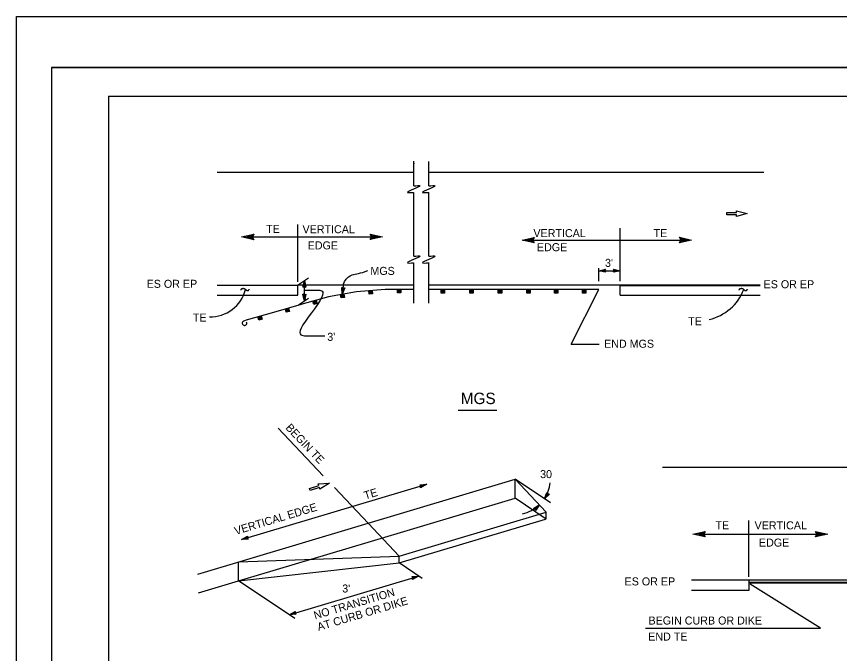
# Model space of a CAD drawing. Extents: x -894 to 866, y -476 to 714.
# Drawn here: x -894 to -174, y 156 to 714 of the extents above; entities that cross this region are included whole.
import ezdxf

# ---------------------------------------------------------------- set-up
doc = ezdxf.new("R2010")
doc.units = 0
for name, color, linetype in [('10 Sheet Format', 7, 'Continuous'), ('21 Curb Gutter', 7, 'Continuous'), ('22 Misc Cnst Det', 7, 'Continuous'), ('56 Stage 3 Anno', 7, 'Continuous'), ('57 Undefined', 7, 'Continuous'), ('60 Nongeo Data', 7, 'Continuous')]:
    doc.layers.add(name, color=color, linetype=linetype)

# ---------------------------------------------------------------- blocks, each defined once
blk = doc.blocks.new('A2_8')
at = {"layer": '21 Curb Gutter'}
for p, q in [((0, 2), (25, 2)), ((0, 0), (25, 0)), ((0, -0.667), (25, -0.667))]:
    blk.add_line(p, q, dxfattribs=at)

msp = doc.modelspace()

# ---------------------------------------------------------------- linework, layer by layer
at = {"layer": '10 Sheet Format'}
for p, q in [((-863.45, 668.96), (836.55, 668.96)), ((-863.45, 668.96), (-863.45, -431.04)), ((-813.45, 643.96), (811.55, 643.96)), ((-813.45, 643.96), (-813.45, -406.04))]:
    msp.add_line(p, q, dxfattribs=at)
for points in [[(-894.04, 713.55), (865.96, 713.55), (865.96, -476.45), (-894.04, -476.45)], [(-863.45, -431.04), (836.55, -431.04), (836.55, 668.96), (-863.45, 668.96)]]:
    msp.add_lwpolyline(points, close=True, dxfattribs=at)
at = {"layer": '22 Misc Cnst Det'}
for p, q in [((-621.18, 468.42), (-645.23, 461.57)), ((-596.59, 472.83), (-621.2, 468.44)), ((-610.05, 467.43), (-610.57, 470.33)), ((-607.57, 470.37), (-610.48, 469.85)), ((-607.49, 469.88), (-610.39, 469.37)), ((-607.4, 469.4), (-610.31, 468.88)), ((-607.31, 468.91), (-610.22, 468.4)), ((-607.23, 468.43), (-610.14, 467.91)), ((-607.14, 467.95), (-610.05, 467.43)), ((-607.66, 470.85), (-607.14, 467.95)), ((-571.67, 474.71), (-596.6, 472.81)), ((-585.61, 470.69), (-585.83, 473.63)), ((-582.85, 473.36), (-585.79, 473.14)), ((-582.81, 472.87), (-585.76, 472.65)), ((-582.77, 472.38), (-585.72, 472.16)), ((-582.74, 471.89), (-585.68, 471.67)), ((-582.7, 471.4), (-585.64, 471.18)), ((-582.66, 470.91), (-585.61, 470.69)), ((-582.89, 473.86), (-582.66, 470.91)), ((-546.67, 474.7), (-571.67, 474.7)), ((-560.88, 471.75), (-560.88, 474.7)), ((-557.92, 474.21), (-560.88, 474.21)), ((-557.92, 473.72), (-560.88, 473.72)), ((-557.92, 473.22), (-560.88, 473.22)), ((-557.92, 472.73), (-560.88, 472.73)), ((-557.92, 472.24), (-560.88, 472.24)), ((-557.92, 471.75), (-560.88, 471.75)), ((-557.92, 474.7), (-557.92, 471.75)), ((-508.47, 474.69), (-533.47, 474.69)), ((-522.68, 471.74), (-522.68, 474.69)), ((-519.72, 474.2), (-522.68, 474.2)), ((-519.72, 473.71), (-522.68, 473.71)), ((-519.72, 473.22), (-522.68, 473.22)), ((-519.72, 472.73), (-522.68, 472.73)), ((-519.72, 472.23), (-522.68, 472.23)), ((-519.72, 471.74), (-522.68, 471.74)), ((-519.72, 474.69), (-519.72, 471.74)), ((-483.36, 474.69), (-508.36, 474.69)), ((-497.56, 471.74), (-497.56, 474.69)), ((-494.61, 474.2), (-497.56, 474.2)), ((-494.61, 473.71), (-497.56, 473.71)), ((-494.61, 473.22), (-497.56, 473.22)), ((-494.61, 472.73), (-497.56, 472.73)), ((-494.61, 472.23), (-497.56, 472.23)), ((-494.61, 471.74), (-497.56, 471.74)), ((-494.61, 474.69), (-494.61, 471.74)), ((-458.41, 474.69), (-483.41, 474.69)), ((-472.61, 471.74), (-472.61, 474.69)), ((-469.66, 474.2), (-472.61, 474.2)), ((-469.66, 473.71), (-472.61, 473.71)), ((-469.66, 473.22), (-472.61, 473.22)), ((-469.66, 472.73), (-472.61, 472.73)), ((-469.66, 472.23), (-472.61, 472.23)), ((-469.66, 471.74), (-472.61, 471.74)), ((-469.66, 474.69), (-469.66, 471.74)), ((-433.52, 474.69), (-458.52, 474.69)), ((-447.72, 471.74), (-447.72, 474.69)), ((-444.77, 474.2), (-447.72, 474.2)), ((-444.77, 473.71), (-447.72, 473.71)), ((-444.77, 473.22), (-447.72, 473.22)), ((-444.77, 472.73), (-447.72, 472.73)), ((-444.77, 472.23), (-447.72, 472.23)), ((-444.77, 471.74), (-447.72, 471.74)), ((-444.77, 474.69), (-444.77, 471.74)), ((-409.41, 474.69), (-434.41, 474.69)), ((-423.62, 471.74), (-423.62, 474.69)), ((-420.66, 474.2), (-423.62, 474.2)), ((-420.66, 473.71), (-423.62, 473.71)), ((-420.66, 473.22), (-423.62, 473.22)), ((-420.66, 472.73), (-423.62, 472.73)), ((-420.66, 472.23), (-423.62, 472.23)), ((-420.66, 471.74), (-423.62, 471.74)), ((-420.66, 474.69), (-420.66, 471.74)), ((-384.77, 474.69), (-409.77, 474.69)), ((-398.97, 471.74), (-398.97, 474.69)), ((-396.02, 474.2), (-398.97, 474.2)), ((-396.02, 473.71), (-398.97, 473.71)), ((-396.02, 473.22), (-398.97, 473.22)), ((-396.02, 472.73), (-398.97, 472.73)), ((-396.02, 472.23), (-398.97, 472.23)), ((-396.02, 471.74), (-398.97, 471.74)), ((-396.02, 474.69), (-396.02, 471.74)), ((-645.19, 461.57), (-669.23, 454.72)), ((-634.03, 461.69), (-634.84, 464.53)), ((-631.87, 464.87), (-634.71, 464.06)), ((-631.73, 464.39), (-634.57, 463.58)), ((-631.6, 463.92), (-634.44, 463.11)), ((-631.46, 463.45), (-634.3, 462.64)), ((-631.33, 462.97), (-634.17, 462.16)), ((-631.19, 462.5), (-634.03, 461.69)), ((-632, 465.34), (-631.19, 462.5)), ((-669.22, 454.75), (-693.26, 447.9)), ((-658.04, 454.84), (-658.85, 457.68)), ((-655.87, 458.01), (-658.71, 457.21)), ((-655.74, 457.54), (-658.58, 456.73)), ((-655.6, 457.07), (-658.44, 456.26)), ((-655.47, 456.59), (-658.31, 455.79)), ((-655.33, 456.12), (-658.17, 455.31)), ((-655.2, 455.65), (-658.04, 454.84)), ((-656.01, 458.49), (-655.2, 455.65)), ((-682.07, 448.01), (-682.88, 450.85)), ((-679.91, 451.19), (-682.75, 450.38)), ((-679.77, 450.72), (-682.61, 449.91)), ((-679.64, 450.24), (-682.48, 449.43)), ((-679.5, 449.77), (-682.34, 448.96)), ((-679.37, 449.3), (-682.21, 448.49)), ((-679.23, 448.82), (-682.07, 448.01)), ((-680.04, 451.66), (-679.23, 448.82))]:
    msp.add_line(p, q, dxfattribs=at)
at = {"layer": '56 Stage 3 Anno'}
for points in [[(-686.52, 518.35), (-697.14, 520.76), (-686.5, 523.08), (-686.88, 522.45), (-694.68, 520.76), (-686.9, 518.98), (-687.27, 519.61), (-692.25, 520.74), (-687.26, 521.82), (-687.64, 521.2), (-689.8, 520.73), (-687.64, 520.24), (-687.93, 520.73), (-686.5, 523.08), (-687.93, 520.73)], [(-584.57, 523.19), (-573.94, 520.77), (-584.58, 518.46), (-584.2, 519.09), (-576.41, 520.78), (-584.19, 522.56), (-583.82, 521.93), (-578.84, 520.8), (-583.82, 519.71), (-583.44, 520.34), (-581.29, 520.81), (-583.45, 521.3), (-583.16, 520.81), (-584.58, 518.46), (-583.16, 520.81)], [(-441.23, 515.59), (-451.85, 518.01), (-441.21, 520.32), (-441.59, 519.7), (-449.39, 518.01), (-441.61, 516.22), (-441.98, 516.85), (-446.96, 517.99), (-441.97, 519.07), (-442.35, 518.44), (-444.51, 517.97), (-442.35, 517.48), (-442.64, 517.97), (-441.21, 520.32), (-442.64, 517.97)], [(-314.18, 520.44), (-303.55, 518.02), (-314.19, 515.71), (-313.81, 516.33), (-306.02, 518.03), (-313.8, 519.81), (-313.43, 519.18), (-308.45, 518.05), (-313.43, 516.96), (-313.05, 517.59), (-310.9, 518.06), (-313.06, 518.55), (-312.77, 518.06), (-314.19, 515.71), (-312.77, 518.06)], [(-643.48, 476.82), (-642.15, 482.72), (-640.85, 476.81), (-641.2, 477.02), (-642.15, 481.35), (-643.13, 477.03), (-642.78, 477.24), (-642.15, 480), (-641.55, 477.24), (-641.9, 477.45), (-642.16, 478.64), (-642.43, 477.44), (-642.16, 477.6), (-640.85, 476.81), (-642.16, 477.6)], [(-606.9, 476.2), (-609.15, 470.59), (-609.49, 476.63), (-609.18, 476.36), (-608.93, 471.94), (-607.28, 476.05), (-607.66, 475.9), (-608.71, 473.27), (-608.87, 476.1), (-608.56, 475.84), (-608.49, 474.61), (-608.03, 475.75), (-608.33, 475.64), (-609.49, 476.63), (-608.33, 475.64)], [(-640.93, 470.65), (-642.15, 464.72), (-643.56, 470.6), (-643.21, 470.4), (-642.17, 466.09), (-641.28, 470.43), (-641.62, 470.22), (-642.19, 467.44), (-642.85, 470.2), (-642.5, 469.99), (-642.22, 468.8), (-641.97, 470), (-642.24, 469.84), (-643.56, 470.6), (-642.24, 469.84)], [(-291.85, 258.47), (-302.47, 260.89), (-291.83, 263.2), (-292.21, 262.57), (-300.01, 260.88), (-292.22, 259.1), (-292.6, 259.73), (-297.58, 260.86), (-292.59, 261.95), (-292.97, 261.32), (-295.13, 260.85), (-292.97, 260.36), (-293.26, 260.85), (-291.83, 263.2), (-293.26, 260.85)], [(-195.16, 263.32), (-184.54, 260.9), (-195.18, 258.58), (-194.8, 259.21), (-187.01, 260.9), (-194.79, 262.68), (-194.42, 262.06), (-189.44, 260.92), (-194.42, 259.84), (-194.04, 260.46), (-191.88, 260.93), (-194.04, 261.43), (-193.75, 260.94), (-195.18, 258.58), (-193.75, 260.94)]]:
    msp.add_lwpolyline(points, close=True, dxfattribs=at)
for points in [[(-697.61, 474.21), (-697.49, 475.57), (-695.57, 475.94), (-694.21, 475.38), (-692.85, 474.02), (-691.74, 473.84), (-691.12, 474.08), (-690.75, 474.46), (-690.44, 475.14)], [(-261.9, 474.21), (-261.78, 475.57), (-259.86, 475.94), (-258.5, 475.38), (-257.15, 474.02), (-256.03, 473.84), (-255.41, 474.08), (-255.04, 474.46), (-254.73, 475.14)]]:
    msp.add_open_spline(points, degree=2, dxfattribs=at)
at = {"layer": '57 Undefined'}
msp.add_line((-507.78, 369.28), (-473.85, 369.28), dxfattribs=at)
at = {"layer": '60 Nongeo Data'}
for p, q in [((-546.61, 565.4), (-546.61, 586.98)), ((-546.61, 585.15), (-546.61, 584.82)), ((-533.36, 565.43), (-533.36, 586.82)), ((-718.54, 577.32), (-546.61, 577.32)), ((-533.36, 577.32), (-240.47, 577.32)), ((-546.61, 503.92), (-546.61, 559.71)), ((-533.36, 503.89), (-533.36, 559.75)), ((-272.88, 541.17), (-272.88, 542.17)), ((-272.88, 542.17), (-264.44, 542.17)), ((-272.88, 540.17), (-272.88, 541.17)), ((-264.44, 540.17), (-272.88, 540.17)), ((-264.44, 542.17), (-264.44, 543.62)), ((-264.44, 543.62), (-254.88, 541.17)), ((-254.88, 541.17), (-264.44, 538.71)), ((-264.44, 538.71), (-264.44, 540.17)), ((-648.09, 481.36), (-648.09, 531.72)), ((-365.94, 482.04), (-365.94, 528.52)), ((-690.11, 520.73), (-577.93, 520.73)), ((-648.09, 484.47), (-648.09, 519.1)), ((-450.89, 517.98), (-306.12, 517.98)), ((-546.61, 462.85), (-546.61, 498.24)), ((-533.36, 462.85), (-533.36, 498.27)), ((-384.77, 482.04), (-384.77, 493.6)), ((-384.77, 491.21), (-365.94, 491.21)), ((-647.34, 479.24), (-638.66, 485.03)), ((-642.15, 464.73), (-642.15, 482.7)), ((-718.6, 478.6), (-648.05, 478.6)), ((-648.05, 478.76), (-546.61, 478.76)), ((-648.05, 469.8), (-648.05, 478.76)), ((-533.36, 478.76), (-243.7, 478.76)), ((-365.94, 469.8), (-365.94, 478.24)), ((-365.94, 478.24), (-243.7, 478.24)), ((-718.6, 469.8), (-648.05, 469.8)), ((-408.94, 427.12), (-384.77, 474.69)), ((-365.94, 469.8), (-243.7, 469.8)), ((-647.36, 461.26), (-638.64, 467.08)), ((-408.94, 427.12), (-384.47, 427.12)), ((-625.75, 311.82), (-665.16, 353.49)), ((-329.01, 319.53), (-131.81, 319.53)), ((-735.42, 226), (-457.88, 308.81)), ((-697.12, 256.15), (-535.28, 304.44)), ((-637.71, 300.92), (-629.66, 303.43)), ((-630.09, 304.82), (-620.23, 305.32)), ((-629.66, 303.43), (-630.09, 304.82)), ((-620.23, 305.32), (-628.63, 300.13)), ((-457.88, 292.22), (-457.88, 308.81)), ((-430.73, 280.1), (-457.88, 308.81)), ((-427.1, 288.23), (-457.88, 308.81)), ((-637.42, 299.96), (-637.71, 300.92)), ((-637.12, 299.01), (-637.42, 299.96)), ((-629.06, 301.52), (-637.12, 299.01)), ((-628.63, 300.13), (-629.06, 301.52)), ((-586.59, 270.4), (-616.01, 301.52)), ((-586.59, 253.81), (-457.88, 292.22)), ((-430.73, 274.07), (-457.88, 292.22)), ((-559.44, 241.7), (-430.73, 280.1)), ((-559.44, 235.67), (-431.31, 273.89)), ((-430.73, 274.07), (-430.73, 280.1)), ((-559.44, 241.7), (-586.59, 270.4)), ((-253.42, 223.57), (-253.42, 272.81)), ((-295.44, 260.85), (-188.53, 260.85)), ((-699.79, 220.04), (-586.59, 253.81)), ((-699.79, 236.63), (-559.44, 241.7)), ((-559.44, 235.67), (-559.44, 241.7)), ((-699.79, 220.04), (-699.79, 236.63)), ((-699.79, 220.04), (-559.44, 235.67)), ((-539.09, 222.06), (-559.44, 235.67)), ((-655.51, 190.43), (-542.31, 224.21)), ((-734.84, 209.58), (-699.79, 220.04)), ((-650.47, 187.06), (-699.79, 220.04)), ((-303.8, 220.81), (-253.31, 220.81)), ((-253.31, 220.97), (-131.81, 220.97)), ((-253.31, 212.01), (-253.31, 220.97)), ((-190.72, 178.78), (-252.36, 217.17)), ((-303.8, 212.01), (-253.31, 212.01)), ((-343.76, 178.78), (-190.74, 178.78))]:
    msp.add_line(p, q, dxfattribs=at)
for points in [[(-378.86, 489.89), (-384.77, 491.21), (-378.86, 492.52), (-379.07, 492.17), (-383.4, 491.21), (-379.07, 490.24), (-379.28, 490.59), (-382.05, 491.21), (-379.28, 491.82), (-379.49, 491.47), (-380.69, 491.21), (-379.49, 490.94), (-379.65, 491.21), (-378.86, 492.52), (-379.65, 491.21)], [(-371.85, 492.53), (-365.94, 491.21), (-371.85, 489.9), (-371.64, 490.25), (-367.31, 491.21), (-371.64, 492.18), (-371.43, 491.83), (-368.66, 491.21), (-371.43, 490.6), (-371.22, 490.95), (-370.02, 491.21), (-371.22, 491.48), (-371.06, 491.21), (-371.85, 489.9), (-371.06, 491.21)], [(-541.32, 304.01), (-535.28, 304.44), (-540.57, 301.49), (-540.47, 301.89), (-536.59, 304.04), (-541.02, 303.74), (-540.72, 303.46), (-537.89, 303.66), (-540.37, 302.28), (-540.26, 302.68), (-539.19, 303.27), (-540.42, 303.19), (-540.19, 302.97), (-540.57, 301.49), (-540.19, 302.97)], [(-427.92, 295.88), (-432.3, 291.71), (-430.11, 297.34), (-429.93, 296.98), (-431.54, 292.85), (-428.33, 295.9), (-428.74, 295.92), (-430.79, 293.97), (-429.76, 296.61), (-429.59, 296.24), (-430.03, 295.1), (-429.14, 295.95), (-429.46, 295.96), (-430.11, 297.34), (-429.46, 295.96)], [(-441.93, 283.35), (-436.74, 286.45), (-440.13, 281.45), (-440.22, 281.84), (-437.73, 285.51), (-441.54, 283.24), (-441.15, 283.13), (-438.71, 284.59), (-440.3, 282.24), (-440.39, 282.64), (-439.7, 283.65), (-440.76, 283.02), (-440.46, 282.94), (-440.13, 281.45), (-440.46, 282.94)], [(-691.09, 256.58), (-697.12, 256.15), (-691.84, 259.1), (-691.94, 258.7), (-695.81, 256.55), (-691.39, 256.85), (-691.69, 257.13), (-694.52, 256.93), (-692.04, 258.31), (-692.14, 257.91), (-693.21, 257.32), (-691.99, 257.4), (-692.22, 257.62), (-691.84, 259.1), (-692.22, 257.62)], [(-548.34, 223.78), (-542.31, 224.21), (-547.59, 221.26), (-547.49, 221.66), (-543.62, 223.81), (-548.04, 223.51), (-547.74, 223.23), (-544.91, 223.43), (-547.39, 222.05), (-547.29, 222.45), (-546.22, 223.04), (-547.44, 222.96), (-547.21, 222.74), (-547.59, 221.26), (-547.21, 222.74)], [(-649.48, 190.86), (-655.51, 190.43), (-650.23, 193.38), (-650.33, 192.98), (-654.2, 190.83), (-649.78, 191.13), (-650.08, 191.41), (-652.91, 191.21), (-650.43, 192.59), (-650.53, 192.19), (-651.6, 191.6), (-650.38, 191.68), (-650.61, 191.9), (-650.23, 193.38), (-650.61, 191.9)]]:
    msp.add_lwpolyline(points, close=True, dxfattribs=at)
msp.add_lwpolyline([(-692.31, 448.19), (-695.43, 447.23), (-695.88, 446.96), (-696.24, 446.57), (-696.48, 446.1), (-696.6, 445.59), (-696.58, 445.07), (-696.43, 444.56), (-696.15, 444.12), (-695.77, 443.76), (-695.3, 443.51), (-694.79, 443.39), (-694.26, 443.41), (-693.76, 443.56), (-693.31, 443.84), (-692.95, 444.23), (-692.71, 444.69), (-692.59, 445.21), (-692.61, 445.73), (-692.76, 446.24)], dxfattribs=at)
for centre, radius, start, end in [((-724.18, 482.21), 31.23, 267.85398, 346.41048), ((-298.11, 490.68), 43.26, 283.21276, 338.4042), ((-457.88, 308.81), 30.76, 326.23304, 354.26391), ((-457.88, 308.81), 30.76, 281.81594, 313.40144)]:
    msp.add_arc(centre, radius, start, end, dxfattribs=at)
for points in [[(-546.63, 565.41), (-541.34, 565.41), (-552.18, 559.71), (-546.68, 559.71)], [(-533.37, 565.41), (-528.08, 565.41), (-538.92, 559.71), (-533.42, 559.71)], [(-546.62, 503.91), (-541.33, 503.91), (-552.16, 498.2), (-546.67, 498.2)], [(-533.39, 503.91), (-528.1, 503.91), (-538.94, 498.2), (-533.44, 498.2)]]:
    msp.add_spline(points, degree=3, dxfattribs=at)
for points in [[(-609.15, 470.59), (-608.05, 474.9), (-608.46, 480.51), (-605.86, 483.51), (-601.82, 488.16), (-593.1, 488.75), (-586.72, 491.36)], [(-642.15, 474.22), (-639.03, 474.22), (-635.9, 474.22), (-632.77, 474.22), (-619.31, 474.22), (-652.94, 434.4), (-639.48, 434.4), (-634.39, 434.4), (-629.31, 434.4), (-624.23, 434.4)]]:
    msp.add_open_spline(points, degree=3, dxfattribs=at)

# ---------------------------------------------------------------- block references
at = {"layer": '21 Curb Gutter'}
for p in [(-253.39, 218.92), (-228.48, 218.92), (-203.46, 218.92), (-178.56, 218.92)]:
    msp.add_blockref('A2_8', p, dxfattribs=at)

# ---------------------------------------------------------------- texts
at = {"layer": '57 Undefined'}
for s, height, p in [('TE', 7, (-675.72, 524.3)), ('VERTICAL', 7, (-643.86, 523.98)), ('VERTICAL', 7, (-441.92, 520.59)), ('TE', 7, (-336.83, 520.59)), ('EDGE', 7, (-639.35, 509.87)), ('EDGE', 7, (-438.85, 508.29)), ("3'", 7, (-379.3, 494.59)), ('MGS', 7, (-584.5, 487.57)), ('ES OR EP', 7, (-780.2, 476.28)), ('ES OR EP', 7, (-240.6, 475.9)), ('TE', 7, (-739.77, 446.76)), ('TE', 7, (-306.55, 443.6)), ("3'", 7, (-622.2, 429.91)), ('END MGS', 7, (-380.11, 423.87)), ('MGS', 10, (-505.44, 374.6)), ('30', 7, (-436.07, 309.89)), ('TE', 7, (-282.71, 265.14)), ('VERTICAL', 7, (-248.5, 265.06)), ('EDGE', 7, (-244.68, 249.99)), ('ES OR EP', 7, (-362.18, 216.05)), ("3'", 7, (-609.12, 209.84)), ('BEGIN CURB OR DIKE', 7, (-341.28, 181.84)), ('END TE', 7, (-341.55, 167.82))]:
    msp.add_text(s, height=height, dxfattribs=at).set_placement(p)
for s, rotation, p in [('BEGIN TE', 313.40144, (-659.18, 353.48)), ('TE', 16.61261, (-588.98, 291.11)), ('VERTICAL EDGE', 16.61261, (-702.32, 260.15)), ('NO TRANSITION ', 16.61261, (-632.83, 186.26)), ('AT CURB OR DIKE', 16.61261, (-629.82, 176.2))]:
    msp.add_text(s, height=7, rotation=rotation, dxfattribs=at).set_placement(p)

doc.saveas('drawing.dxf')
